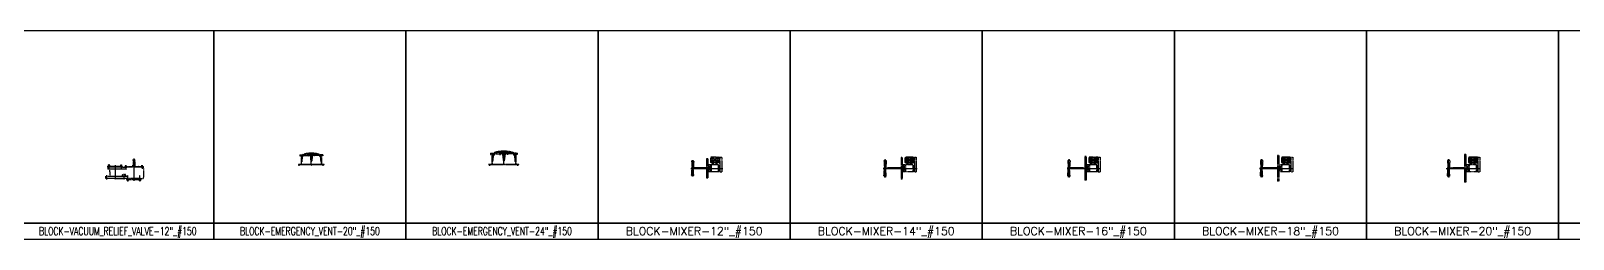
# Model space of a CAD drawing. Header units: millimetres. Extents: x -2091 to 296200, y -2515 to 5200.
# Drawn here: x 219628 to 258162, y 0 to 5200 of the extents above; entities that cross this region are included whole.
import ezdxf
from ezdxf.enums import TextEntityAlignment as Align

# ---------------------------------------------------------------- set-up
doc = ezdxf.new("R2010")
doc.units = ezdxf.units.MM
for name, pattern in [('CENTER2', [1.125, 0.75, -0.125, 0.125, -0.125]), ('CONTINU', [0]), ('PHANTOM2', [1.25, 0.625, -0.125, 0.125, -0.125, 0.125, -0.125])]:
    doc.linetypes.add(name, pattern=pattern)
doc.layers.add('WP', color=6, linetype='Continuous')
doc.styles.add('ROMANS', font='romans.shx')

msp = doc.modelspace()

# ---------------------------------------------------------------- linework, layer by layer
at = {"color": 3, "linetype": 'PHANTOM2'}
for p, q in [((222180.44, 1989.88), (222224.38, 1989.88)), ((222180.44, 1966.15), (222180.44, 1989.88)), ((222180.44, 1966.15), (222180.44, 1850.18)), ((222224.38, 1966.15), (222224.38, 1989.88)), ((222224.38, 1966.15), (222224.38, 1850.18)), ((226348.54, 2104.39), (226409.75, 2104.39)), ((226348.54, 2104.39), (226348.54, 2075.94)), ((226348.54, 2075.94), (226360.59, 2075.94)), ((226360.59, 2092.34), (226360.59, 2075.94)), ((226360.59, 2092.34), (226370.82, 2092.34)), ((226370.82, 2092.34), (226370.82, 2082.51)), ((226370.82, 2092.34), (226384.51, 2092.34)), ((226370.82, 2082.78), (226380.38, 2092.34)), ((226370.82, 2088.46), (226374.7, 2092.34)), ((226386.87, 2074.48), (226370.82, 2090.53)), ((226381.19, 2074.48), (226370.82, 2084.85)), ((226372.01, 2078.29), (226383.43, 2089.71)), ((226381.66, 2085.37), (226374.68, 2092.34)), ((226374.91, 2075.51), (226381.91, 2082.51)), ((226378.8, 2066.44), (226378.8, 1860.61)), ((226378.8, 2066.44), (226384.43, 2066.44)), ((226378.85, 2074.48), (226402.1, 2074.48)), ((226379.56, 2074.48), (226387.6, 2082.51)), ((226379.61, 2074.48), (226379.61, 2066.44)), ((226383.31, 2089.4), (226380.37, 2092.34)), ((226380.49, 2082.51), (226384.51, 2092.34)), ((226380.49, 2082.51), (226410.18, 2082.51)), ((226383.62, 2074.48), (226383.62, 2066.44)), ((226384.43, 2066.44), (226384.43, 1860.61)), ((226392.55, 2074.48), (226384.52, 2082.51)), ((226385.24, 2074.48), (226393.28, 2082.51)), ((226402.19, 2075.31), (226389.08, 1950.05)), ((226398.23, 2074.48), (226390.2, 2082.51)), ((226390.92, 2074.48), (226398.96, 2082.51)), ((226409.95, 2072.32), (226395.29, 1932.18)), ((226402.31, 2076.08), (226395.88, 2082.51)), ((226396.61, 2074.48), (226404.64, 2082.51)), ((226404.21, 2079.86), (226401.56, 2082.51)), ((226407.65, 2082.1), (226407.24, 2082.51)), ((226409.79, 2070.74), (226427.8, 2070.74)), ((226409.8, 2070.74), (226409.8, 2062.75)), ((226409.8, 2062.75), (226426.84, 2062.75)), ((226410.18, 2082.51), (226427.9, 2082.51)), ((226412.35, 2074.48), (226427.8, 2074.48)), ((226413.16, 2070.74), (226413.16, 2062.75)), ((226423.49, 2070.74), (226423.49, 2062.75)), ((226429.95, 2094.16), (226426.49, 2074.48)), ((226426.84, 2070.74), (226426.84, 2062.75)), ((226427.8, 2074.48), (226427.8, 2070.74)), ((226427.9, 2082.51), (226435.08, 2089.8)), ((226435.08, 2089.8), (226566.78, 2089.8)), ((226541.12, 2118.7), (226541.12, 2089.8)), ((226544.47, 2089.8), (226544.47, 2086.65)), ((226544.47, 2086.65), (226563.43, 2086.65)), ((226545.43, 2086.65), (226545.43, 2078.65)), ((226545.43, 2078.65), (226562.47, 2078.65)), ((226548.79, 2086.65), (226548.79, 2078.65)), ((226559.12, 2086.65), (226559.12, 2078.65)), ((226562.47, 2086.65), (226562.47, 2078.65)), ((226563.43, 2089.8), (226563.43, 2086.65)), ((226566.78, 2122.96), (226566.78, 2113.9)), ((226566.78, 2113.9), (226701.03, 2113.9)), ((226566.78, 2113.9), (226566.78, 2089.8)), ((226701.03, 2089.8), (226566.78, 2089.8)), ((226604.86, 2089.8), (226625.61, 1937.83)), ((226610.91, 2089.8), (226610.91, 2086.65)), ((226610.91, 2086.65), (226629.87, 2086.65)), ((226611.87, 2086.65), (226611.87, 2078.65)), ((226611.87, 2078.65), (226628.91, 2078.65)), ((226615.22, 2086.65), (226615.22, 2078.65)), ((226625.55, 2086.65), (226625.55, 2078.65)), ((226625.87, 1960.07), (226625.87, 2058.66)), ((226628.91, 2086.65), (226628.91, 2078.65)), ((226629.87, 2089.8), (226629.87, 2086.65)), ((226637.95, 2089.8), (226637.95, 2086.65)), ((226656.91, 2086.65), (226637.95, 2086.65)), ((226638.91, 2086.65), (226638.91, 2078.65)), ((226655.95, 2078.65), (226638.91, 2078.65)), ((226641.94, 1960.07), (226641.94, 2058.66)), ((226662.96, 2089.8), (226642.21, 1937.83)), ((226642.26, 2086.65), (226642.26, 2078.65)), ((226652.59, 2086.65), (226652.59, 2078.65)), ((226655.95, 2086.65), (226655.95, 2078.65)), ((226656.91, 2089.8), (226656.91, 2086.65)), ((226701.03, 2122.96), (226701.03, 2113.9)), ((226701.03, 2113.9), (226701.03, 2089.8)), ((226832.74, 2089.8), (226701.03, 2089.8)), ((226704.39, 2089.8), (226704.39, 2086.65)), ((226723.34, 2086.65), (226704.39, 2086.65)), ((226705.34, 2086.65), (226705.34, 2078.65)), ((226722.38, 2078.65), (226705.34, 2078.65)), ((226708.7, 2086.65), (226708.7, 2078.65)), ((226719.03, 2086.65), (226719.03, 2078.65)), ((226722.38, 2086.65), (226722.38, 2078.65)), ((226723.34, 2089.8), (226723.34, 2086.65)), ((226726.7, 2118.7), (226726.7, 2089.8)), ((226839.91, 2082.51), (226832.74, 2089.8)), ((226837.87, 2094.16), (226841.32, 2074.48)), ((226857.64, 2082.51), (226839.91, 2082.51)), ((226840.01, 2074.48), (226840.01, 2070.74)), ((226855.47, 2074.48), (226840.01, 2074.48)), ((226858.03, 2070.74), (226840.01, 2070.74)), ((226840.97, 2070.74), (226840.97, 2062.75)), ((226858.01, 2062.75), (226840.97, 2062.75)), ((226844.33, 2070.74), (226844.33, 2062.75)), ((226854.66, 2070.74), (226854.66, 2062.75)), ((226887.33, 2082.51), (226857.64, 2082.51)), ((226857.86, 2072.32), (226872.52, 1932.18)), ((226858.01, 2070.74), (226858.01, 2062.75)), ((226919.28, 2104.39), (226858.07, 2104.39)), ((226860.16, 2082.1), (226860.57, 2082.51)), ((226871.21, 2074.48), (226863.17, 2082.51)), ((226863.6, 2079.86), (226866.25, 2082.51)), ((226865.51, 2076.08), (226871.94, 2082.51)), ((226865.63, 2075.31), (226878.73, 1950.05)), ((226888.96, 2074.48), (226865.72, 2074.48)), ((226876.89, 2074.48), (226868.86, 2082.51)), ((226869.58, 2074.48), (226877.62, 2082.51)), ((226882.57, 2074.48), (226874.54, 2082.51)), ((226875.26, 2074.48), (226883.3, 2082.51)), ((226888.25, 2074.48), (226880.22, 2082.51)), ((226880.95, 2074.48), (226897, 2090.53)), ((226897, 2092.34), (226883.31, 2092.34)), ((226887.33, 2082.51), (226883.31, 2092.34)), ((226883.39, 2066.44), (226883.39, 1860.61)), ((226889.01, 2066.44), (226883.39, 2066.44)), ((226884.19, 2074.48), (226884.19, 2066.44)), ((226895.8, 2078.29), (226884.38, 2089.71)), ((226884.51, 2089.4), (226887.45, 2092.34)), ((226892.9, 2075.51), (226885.9, 2082.51)), ((226886.16, 2085.37), (226893.13, 2092.34)), ((226886.63, 2074.48), (226897, 2084.85)), ((226897, 2082.78), (226887.43, 2092.34)), ((226888.21, 2074.48), (226888.21, 2066.44)), ((226889.01, 2066.44), (226889.01, 1860.61)), ((226897, 2088.46), (226893.11, 2092.34)), ((226897, 2092.34), (226897, 2082.51)), ((226907.23, 2092.34), (226897, 2092.34)), ((226907.23, 2092.34), (226907.23, 2075.94)), ((226919.28, 2075.94), (226907.23, 2075.94)), ((226919.28, 2104.39), (226919.28, 2075.94)), ((231110.22, 2147.33), (231181.89, 2147.33)), ((231110.22, 2147.33), (231110.22, 2114.02)), ((231110.22, 2114.02), (231124.33, 2114.02)), ((231124.33, 2133.22), (231124.33, 2114.02)), ((231124.33, 2133.22), (231136.31, 2133.22)), ((231136.31, 2133.22), (231136.31, 2121.71)), ((231136.31, 2133.22), (231152.34, 2133.22)), ((231136.31, 2122.02), (231147.51, 2133.22)), ((231136.31, 2128.67), (231140.86, 2133.22)), ((231155.1, 2112.3), (231136.31, 2131.09)), ((231148.45, 2112.3), (231136.31, 2124.44)), ((231137.71, 2116.76), (231151.07, 2130.13)), ((231149, 2125.05), (231140.83, 2133.22)), ((231141.1, 2113.51), (231149.3, 2121.71)), ((231145.66, 2102.89), (231145.66, 1861.89)), ((231145.66, 2102.89), (231152.24, 2102.89)), ((231145.71, 2112.3), (231172.93, 2112.3)), ((231146.54, 2112.3), (231155.95, 2121.71)), ((231146.6, 2112.3), (231146.6, 2102.89)), ((231150.93, 2129.78), (231147.49, 2133.22)), ((231147.63, 2121.71), (231152.34, 2133.22)), ((231147.63, 2121.71), (231182.39, 2121.71)), ((231151.3, 2112.3), (231151.3, 2102.89)), ((231152.24, 2102.89), (231152.24, 1861.89)), ((231161.75, 2112.3), (231152.35, 2121.71)), ((231153.2, 2112.3), (231162.6, 2121.71)), ((231173.04, 2113.28), (231157.69, 1966.61)), ((231168.41, 2112.3), (231159, 2121.71)), ((231159.85, 2112.3), (231169.26, 2121.71)), ((231182.13, 2109.77), (231164.97, 1945.69)), ((231173.18, 2114.18), (231165.65, 2121.71)), ((231166.5, 2112.3), (231175.91, 2121.71)), ((231175.41, 2118.6), (231172.3, 2121.71)), ((231179.43, 2121.23), (231178.95, 2121.71)), ((231181.94, 2107.93), (231203.03, 2107.93)), ((231181.96, 2107.93), (231181.96, 2098.56)), ((231181.96, 2098.56), (231201.91, 2098.56)), ((231182.39, 2121.71), (231203.15, 2121.71)), ((231184.93, 2112.3), (231203.03, 2112.3)), ((231185.88, 2107.93), (231185.88, 2098.56)), ((231197.98, 2107.93), (231197.98, 2098.56)), ((231205.54, 2135.34), (231201.49, 2112.3)), ((231201.91, 2107.93), (231201.91, 2098.56)), ((231203.03, 2112.3), (231203.03, 2107.93)), ((231203.15, 2121.71), (231211.54, 2130.24)), ((231211.54, 2130.24), (231365.75, 2130.24)), ((231335.7, 2164.08), (231335.7, 2130.24)), ((231339.63, 2130.24), (231339.63, 2126.55)), ((231339.63, 2126.55), (231361.83, 2126.55)), ((231340.75, 2126.55), (231340.75, 2117.19)), ((231340.75, 2117.19), (231360.7, 2117.19)), ((231344.68, 2126.55), (231344.68, 2117.19)), ((231356.78, 2126.55), (231356.78, 2117.19)), ((231360.7, 2126.55), (231360.7, 2117.19)), ((231361.83, 2130.24), (231361.83, 2126.55)), ((231365.75, 2169.07), (231365.75, 2158.46)), ((231365.75, 2158.46), (231522.94, 2158.46)), ((231365.75, 2158.46), (231365.75, 2130.24)), ((231522.94, 2130.24), (231365.75, 2130.24)), ((231410.33, 2130.24), (231434.63, 1952.3)), ((231417.42, 2130.24), (231417.42, 2126.55)), ((231417.42, 2126.55), (231439.61, 2126.55)), ((231418.54, 2126.55), (231418.54, 2117.19)), ((231418.54, 2117.19), (231438.49, 2117.19)), ((231422.47, 2126.55), (231422.47, 2117.19)), ((231434.56, 2126.55), (231434.56, 2117.19)), ((231434.94, 1978.35), (231434.94, 2093.78)), ((231438.49, 2126.55), (231438.49, 2117.19)), ((231439.61, 2130.24), (231439.61, 2126.55)), ((231449.08, 2130.24), (231449.08, 2126.55)), ((231471.27, 2126.55), (231449.08, 2126.55)), ((231450.2, 2126.55), (231450.2, 2117.19)), ((231470.15, 2117.19), (231450.2, 2117.19)), ((231453.75, 1978.35), (231453.75, 2093.78)), ((231478.36, 2130.24), (231454.06, 1952.3)), ((231454.13, 2126.55), (231454.13, 2117.19)), ((231466.22, 2126.55), (231466.22, 2117.19)), ((231470.15, 2126.55), (231470.15, 2117.19)), ((231471.27, 2130.24), (231471.27, 2126.55)), ((231522.94, 2169.07), (231522.94, 2158.46)), ((231522.94, 2158.46), (231522.94, 2130.24)), ((231677.15, 2130.24), (231522.94, 2130.24)), ((231526.87, 2130.24), (231526.87, 2126.55)), ((231549.06, 2126.55), (231526.87, 2126.55)), ((231527.99, 2126.55), (231527.99, 2117.19)), ((231547.94, 2117.19), (231527.99, 2117.19)), ((231531.92, 2126.55), (231531.92, 2117.19)), ((231544.01, 2126.55), (231544.01, 2117.19)), ((231547.94, 2126.55), (231547.94, 2117.19)), ((231549.06, 2130.24), (231549.06, 2126.55)), ((231552.99, 2164.08), (231552.99, 2130.24)), ((231685.55, 2121.71), (231677.15, 2130.24)), ((231683.16, 2135.34), (231687.2, 2112.3)), ((231706.3, 2121.71), (231685.55, 2121.71)), ((231685.67, 2112.3), (231685.67, 2107.93)), ((231703.76, 2112.3), (231685.67, 2112.3)), ((231706.76, 2107.93), (231685.67, 2107.93)), ((231686.79, 2107.93), (231686.79, 2098.56)), ((231706.74, 2098.56), (231686.79, 2098.56)), ((231690.72, 2107.93), (231690.72, 2098.56)), ((231702.81, 2107.93), (231702.81, 2098.56)), ((231741.06, 2121.71), (231706.3, 2121.71)), ((231706.57, 2109.77), (231723.73, 1945.69)), ((231706.74, 2107.93), (231706.74, 2098.56)), ((231778.47, 2147.33), (231706.81, 2147.33)), ((231709.26, 2121.23), (231709.74, 2121.71)), ((231722.19, 2112.3), (231712.79, 2121.71)), ((231713.29, 2118.6), (231716.39, 2121.71)), ((231715.52, 2114.18), (231723.04, 2121.71)), ((231715.66, 2113.28), (231731, 1966.61)), ((231742.98, 2112.3), (231715.76, 2112.3)), ((231728.84, 2112.3), (231719.44, 2121.71)), ((231720.29, 2112.3), (231729.7, 2121.71)), ((231735.5, 2112.3), (231726.09, 2121.71)), ((231726.94, 2112.3), (231736.35, 2121.71)), ((231742.15, 2112.3), (231732.74, 2121.71)), ((231733.59, 2112.3), (231752.39, 2131.09)), ((231752.39, 2133.22), (231736.36, 2133.22)), ((231741.06, 2121.71), (231736.36, 2133.22)), ((231736.45, 2102.89), (231736.45, 1861.89)), ((231743.04, 2102.89), (231736.45, 2102.89)), ((231737.39, 2112.3), (231737.39, 2102.89)), ((231750.99, 2116.76), (231737.62, 2130.13)), ((231737.77, 2129.78), (231741.21, 2133.22)), ((231747.59, 2113.51), (231739.39, 2121.71)), ((231739.69, 2125.05), (231747.86, 2133.22)), ((231740.24, 2112.3), (231752.39, 2124.44)), ((231752.39, 2122.02), (231741.19, 2133.22)), ((231742.1, 2112.3), (231742.1, 2102.89)), ((231743.04, 2102.89), (231743.04, 1861.89)), ((231752.39, 2128.67), (231747.84, 2133.22)), ((231752.39, 2133.22), (231752.39, 2121.71)), ((231764.36, 2133.22), (231752.39, 2133.22)), ((231764.36, 2133.22), (231764.36, 2114.02)), ((231778.47, 2114.02), (231764.36, 2114.02)), ((231778.47, 2147.33), (231778.47, 2114.02)), ((236137.58, 1940.85), (236148.53, 1789.27)), ((236189.92, 1940.85), (236178.97, 1789.27)), ((236540.29, 2008.82), (236511.45, 2008.82)), ((236511.45, 2008.82), (236511.45, 1526.22)), ((236513.75, 2008.82), (236513.75, 1526.22)), ((236540.29, 2008.82), (236540.29, 1526.22)), ((236614.5, 1914.81), (236614.5, 2033.84)), ((236823.35, 2047.37), (236628.02, 2047.37)), ((236632.53, 1901.29), (236632.53, 2047.37)), ((236650.56, 1901.29), (236650.56, 2047.37)), ((236668.6, 1901.29), (236668.6, 2047.37)), ((236686.63, 1901.29), (236686.63, 2047.37)), ((236704.66, 2007.11), (236704.66, 2047.37)), ((236704.66, 1901.29), (236704.66, 1947.61)), ((236722.69, 2007.11), (236722.69, 2047.37)), ((236722.69, 1901.29), (236722.69, 1947.61)), ((236741.01, 2007.11), (236741.01, 2047.37)), ((236741.01, 1901.29), (236741.01, 1947.61)), ((236759.04, 1901.29), (236759.04, 2047.37)), ((236777.08, 1901.29), (236777.08, 2047.37)), ((236795.11, 1901.29), (236795.11, 2047.37)), ((236818.84, 1901.29), (236818.84, 2047.37)), ((236836.87, 1914.81), (236836.87, 2033.84)), ((236836.87, 1992.36), (236845.89, 1992.36)), ((236836.87, 1974.33), (236845.89, 1974.33)), ((236836.87, 1956.29), (236845.89, 1956.29)), ((236845.89, 2047.37), (236845.89, 1677.61)), ((236845.89, 2047.37), (236892.2, 2047.37)), ((236892.2, 2047.37), (236892.2, 1677.61)), ((240942.32, 1958.69), (240954.39, 1791.51)), ((241000.05, 1958.69), (240987.97, 1791.51)), ((241400.46, 2034.22), (241368.65, 2034.22)), ((241368.65, 2034.22), (241368.65, 1500.82)), ((241371.18, 2034.22), (241371.18, 1500.82)), ((241400.46, 2034.22), (241400.46, 1500.82)), ((241474.12, 1913.73), (241474.12, 2031.89)), ((241681.44, 2045.31), (241487.55, 2045.31)), ((241492.02, 1900.3), (241492.02, 2045.31)), ((241509.92, 1900.3), (241509.92, 2045.31)), ((241527.82, 1900.3), (241527.82, 2045.31)), ((241545.72, 1900.3), (241545.72, 2045.31)), ((241563.62, 2005.35), (241563.62, 2045.31)), ((241563.62, 1900.3), (241563.62, 1946.29)), ((241581.52, 2005.35), (241581.52, 2045.31)), ((241581.52, 1900.3), (241581.52, 1946.29)), ((241599.7, 2005.35), (241599.7, 2045.31)), ((241599.7, 1900.3), (241599.7, 1946.29)), ((241617.6, 1900.3), (241617.6, 2045.31)), ((241635.5, 1900.3), (241635.5, 2045.31)), ((241653.4, 1900.3), (241653.4, 2045.31)), ((241676.96, 1900.3), (241676.96, 2045.31)), ((241694.86, 1913.73), (241694.86, 2031.89)), ((241694.86, 1990.71), (241703.81, 1990.71)), ((241694.86, 1972.81), (241703.81, 1972.81)), ((241694.86, 1954.91), (241703.81, 1954.91)), ((241703.81, 2045.31), (241703.81, 1678.27)), ((241703.81, 2045.31), (241749.78, 2045.31)), ((241749.78, 2045.31), (241749.78, 1678.27)), ((245535.12, 1958.69), (245547.2, 1791.51)), ((245592.86, 1958.69), (245580.78, 1791.51)), ((245993.26, 2065.97), (245961.46, 2065.97)), ((245961.46, 2065.97), (245961.46, 1469.07)), ((245963.99, 2065.97), (245963.99, 1469.07)), ((245993.26, 2065.97), (245993.26, 1469.07)), ((246066.93, 1913.73), (246066.93, 2031.89)), ((246274.24, 2045.31), (246080.35, 2045.31)), ((246084.83, 1900.3), (246084.83, 2045.31)), ((246102.73, 1900.3), (246102.73, 2045.31)), ((246120.63, 1900.3), (246120.63, 2045.31)), ((246138.53, 1900.3), (246138.53, 2045.31)), ((246156.43, 2005.35), (246156.43, 2045.31)), ((246156.43, 1900.3), (246156.43, 1946.29)), ((246174.33, 2005.35), (246174.33, 2045.31)), ((246174.33, 1900.3), (246174.33, 1946.29)), ((246192.51, 2005.35), (246192.51, 2045.31)), ((246192.51, 1900.3), (246192.51, 1946.29)), ((246210.41, 1900.3), (246210.41, 2045.31)), ((246228.31, 1900.3), (246228.31, 2045.31)), ((246246.21, 1900.3), (246246.21, 2045.31)), ((246269.77, 1900.3), (246269.77, 2045.31)), ((246287.67, 1913.73), (246287.67, 2031.89)), ((246287.67, 1990.71), (246296.62, 1990.71)), ((246287.67, 1972.81), (246296.62, 1972.81)), ((246287.67, 1954.91), (246296.62, 1954.91)), ((246296.62, 2045.31), (246296.62, 1678.27)), ((246296.62, 2045.31), (246342.59, 2045.31)), ((246342.59, 2045.31), (246342.59, 1678.27)), ((250347.87, 1958.69), (250359.95, 1791.51)), ((250405.61, 1958.69), (250393.53, 1791.51)), ((250806.01, 2085.02), (250774.21, 2085.02)), ((250774.21, 2085.02), (250774.21, 1450.02)), ((250776.74, 2085.02), (250776.74, 1450.02)), ((250806.01, 2085.02), (250806.01, 1450.02)), ((250879.68, 1913.73), (250879.68, 2031.89)), ((251086.99, 2045.31), (250893.1, 2045.31)), ((250897.58, 1900.3), (250897.58, 2045.31)), ((250915.48, 1900.3), (250915.48, 2045.31)), ((250933.38, 1900.3), (250933.38, 2045.31)), ((250951.28, 1900.3), (250951.28, 2045.31)), ((250969.18, 2005.35), (250969.18, 2045.31)), ((250969.18, 1900.3), (250969.18, 1946.29)), ((250987.08, 2005.35), (250987.08, 2045.31)), ((250987.08, 1900.3), (250987.08, 1946.29)), ((251005.26, 2005.35), (251005.26, 2045.31)), ((251005.26, 1900.3), (251005.26, 1946.29)), ((251023.16, 1900.3), (251023.16, 2045.31)), ((251041.06, 1900.3), (251041.06, 2045.31)), ((251058.96, 1900.3), (251058.96, 2045.31)), ((251082.52, 1900.3), (251082.52, 2045.31)), ((251100.42, 1913.73), (251100.42, 2031.89)), ((251100.42, 1990.71), (251109.37, 1990.71)), ((251100.42, 1972.81), (251109.37, 1972.81)), ((251100.42, 1954.91), (251109.37, 1954.91)), ((251109.37, 2045.31), (251109.37, 1678.27)), ((251109.37, 2045.31), (251155.34, 2045.31)), ((251155.34, 2045.31), (251155.34, 1678.27)), ((255022.43, 1958.69), (255034.51, 1791.51)), ((255080.17, 1958.69), (255068.09, 1791.51)), ((255480.57, 2116.77), (255448.77, 2116.77)), ((255448.77, 2116.77), (255448.77, 1418.27)), ((255451.3, 2116.77), (255451.3, 1418.27)), ((255480.57, 2116.77), (255480.57, 1418.27)), ((255554.24, 1913.73), (255554.24, 2031.89)), ((255761.55, 2045.31), (255567.66, 2045.31)), ((255572.14, 1900.3), (255572.14, 2045.31)), ((255590.04, 1900.3), (255590.04, 2045.31)), ((255607.94, 1900.3), (255607.94, 2045.31)), ((255625.84, 1900.3), (255625.84, 2045.31)), ((255643.74, 2005.35), (255643.74, 2045.31)), ((255643.74, 1900.3), (255643.74, 1946.29)), ((255661.64, 2005.35), (255661.64, 2045.31)), ((255661.64, 1900.3), (255661.64, 1946.29)), ((255679.82, 2005.35), (255679.82, 2045.31)), ((255679.82, 1900.3), (255679.82, 1946.29)), ((255697.72, 1900.3), (255697.72, 2045.31)), ((255715.62, 1900.3), (255715.62, 2045.31)), ((255733.52, 1900.3), (255733.52, 2045.31)), ((255757.08, 1900.3), (255757.08, 2045.31)), ((255774.98, 1913.73), (255774.98, 2031.89)), ((255774.98, 1990.71), (255783.93, 1990.71)), ((255774.98, 1972.81), (255783.93, 1972.81)), ((255774.98, 1954.91), (255783.93, 1954.91)), ((255783.93, 2045.31), (255783.93, 1678.27)), ((255783.93, 2045.31), (255829.9, 2045.31)), ((255829.9, 2045.31), (255829.9, 1678.27)), ((221491.21, 1570.53), (221491.21, 1514.9)), ((221491.21, 1570.53), (222029, 1570.53)), ((221554.71, 1819.26), (221910.31, 1819.26)), ((221554.71, 1796.84), (221554.71, 1819.26)), ((221554.71, 1817.16), (221554.71, 1796.84)), ((221554.71, 1796.84), (221554.71, 1746.04)), ((221910.31, 1796.84), (221554.71, 1796.84)), ((222029, 1746.04), (221554.71, 1746.04)), ((221561.05, 1825.61), (221561.05, 1840.28)), ((221561.05, 1825.61), (221599.18, 1825.61)), ((221561.32, 1825.61), (221561.32, 1819.26)), ((221561.32, 1819.26), (221573.76, 1819.26)), ((221598.91, 1819.26), (221561.32, 1819.26)), ((221565.81, 1842.12), (221594.41, 1842.12)), ((221569.7, 1849.75), (221572.09, 1852.28)), ((221569.7, 1849.75), (221590.53, 1849.75)), ((221569.7, 1849.75), (221569.7, 1842.12)), ((221570.58, 1840.28), (221570.58, 1825.61)), ((221572.09, 1852.28), (221572.09, 1842.12)), ((221588.13, 1852.28), (221572.09, 1852.28)), ((221588.13, 1852.28), (221572.09, 1852.28)), ((221573.76, 1819.26), (221580.11, 1825.61)), ((221580.11, 1819.26), (221586.46, 1825.61)), ((221598.91, 1819.26), (221580.11, 1819.26)), ((221588.13, 1852.28), (221588.13, 1842.12)), ((221590.53, 1849.75), (221588.13, 1852.28)), ((221589.64, 1840.28), (221589.64, 1825.61)), ((221590.53, 1849.75), (221590.53, 1842.12)), ((221598.91, 1825.61), (221598.91, 1819.26)), ((221599.18, 1840.28), (221599.18, 1825.61)), ((221609.25, 1597.05), (221603.74, 1721.77)), ((221910.31, 1819.26), (221855.7, 1819.26)), ((221865.85, 1840.28), (221865.85, 1825.61)), ((221903.98, 1825.61), (221865.85, 1825.61)), ((221866.12, 1825.61), (221866.12, 1819.26)), ((221866.12, 1819.26), (221903.71, 1819.26)), ((221866.12, 1819.26), (221884.91, 1819.26)), ((221899.21, 1842.12), (221870.61, 1842.12)), ((221874.5, 1849.75), (221876.89, 1852.28)), ((221895.33, 1849.75), (221874.5, 1849.75)), ((221874.5, 1849.75), (221874.5, 1842.12)), ((221875.38, 1840.28), (221875.38, 1825.61)), ((221876.89, 1852.28), (221876.89, 1842.12)), ((221876.89, 1852.28), (221892.93, 1852.28)), ((221876.89, 1852.28), (221892.93, 1852.28)), ((221884.91, 1819.26), (221878.56, 1825.61)), ((221891.26, 1819.26), (221884.91, 1825.61)), ((221903.71, 1819.26), (221891.26, 1819.26)), ((221895.33, 1849.75), (221892.93, 1852.28)), ((221892.93, 1852.28), (221892.93, 1842.12)), ((221894.44, 1840.28), (221894.44, 1825.61)), ((221895.33, 1849.75), (221895.33, 1842.12)), ((221903.71, 1825.61), (221903.71, 1819.26)), ((221903.98, 1825.61), (221903.98, 1840.28)), ((221906.61, 1598.72), (221906.61, 1583.23)), ((221910.31, 1796.84), (221910.31, 1819.26)), ((221910.31, 1796.84), (221910.31, 1819.26)), ((221910.31, 1817.16), (221910.31, 1796.84)), ((221910.31, 1796.84), (221989.05, 1796.84)), ((221919.31, 1611.42), (221982.81, 1611.42)), ((221973.81, 1812.08), (222431.01, 1812.08)), ((221973.81, 1812.08), (221973.81, 1796.84)), ((221986.51, 1812.08), (221973.81, 1812.08)), ((221973.81, 1812.08), (221973.81, 1796.84)), ((221973.81, 1796.84), (221986.51, 1796.84)), ((222431.01, 1796.84), (221973.81, 1796.84)), ((221980.67, 1817.16), (221999.21, 1817.16)), ((221980.67, 1812.08), (221980.67, 1817.16)), ((221994.13, 1812.08), (221980.67, 1812.08)), ((221981.61, 1829.41), (221981.61, 1817.16)), ((222016.81, 1817.16), (221981.61, 1817.16)), ((222012.41, 1831.13), (221986.01, 1831.13)), ((221986.51, 1796.84), (221986.51, 1812.08)), ((221986.51, 1796.84), (221986.51, 1812.08)), ((221990.41, 1829.41), (221990.41, 1817.16)), ((221999.21, 1817.16), (221994.13, 1812.08)), ((221994.13, 1812.08), (221999.21, 1812.08)), ((221995.51, 1598.72), (221995.51, 1583.23)), ((222004.29, 1817.16), (221999.21, 1812.08)), ((221999.21, 1812.08), (222017.75, 1812.08)), ((222017.75, 1817.16), (222004.29, 1817.16)), ((222008.01, 1829.41), (222008.01, 1817.16)), ((222027.15, 1796.84), (222009.37, 1796.84)), ((222011.91, 1812.08), (222011.91, 1796.84)), ((222011.91, 1812.08), (222011.91, 1796.84)), ((222011.91, 1796.84), (222011.91, 1812.08)), ((222011.91, 1796.84), (222027.15, 1796.84)), ((222011.91, 1796.84), (222027.15, 1796.84)), ((222016.81, 1829.41), (222016.81, 1817.16)), ((222017.75, 1812.08), (222017.75, 1817.16)), ((222327.05, 1812.08), (222313.59, 1812.08)), ((222322.3, 1812.08), (222341.96, 1812.08)), ((222327.05, 1812.08), (222332.13, 1812.08)), ((222332.13, 1812.08), (222350.67, 1812.08)), ((222387.07, 1817.16), (222405.61, 1817.16)), ((222387.07, 1812.08), (222387.07, 1817.16)), ((222400.53, 1812.08), (222387.07, 1812.08)), ((222388.01, 1829.41), (222388.01, 1817.16)), ((222423.21, 1817.16), (222388.01, 1817.16)), ((222418.81, 1831.13), (222392.41, 1831.13)), ((222396.81, 1829.41), (222396.81, 1817.16)), ((222405.61, 1817.16), (222400.53, 1812.08)), ((222400.53, 1812.08), (222405.61, 1812.08)), ((222410.69, 1817.16), (222405.61, 1812.08)), ((222405.61, 1812.08), (222424.15, 1812.08)), ((222424.15, 1817.16), (222410.69, 1817.16)), ((222414.41, 1829.41), (222414.41, 1817.16)), ((222415.77, 1796.84), (222418.31, 1796.84)), ((222431.01, 1812.08), (222418.31, 1812.08)), ((222418.31, 1796.84), (222431.01, 1796.84)), ((222423.21, 1829.41), (222423.21, 1817.16)), ((222424.15, 1812.08), (222424.15, 1817.16)), ((222431.01, 1796.84), (222431.01, 1812.08)), ((222431.01, 1812.08), (222431.01, 1796.84)), ((222443.71, 1771.44), (222443.71, 1540.3)), ((226963.91, 1860.61), (226303.91, 1860.61)), ((226303.91, 1853.1), (226303.91, 1860.61)), ((226963.91, 1853.1), (226303.91, 1853.1)), ((226963.91, 1853.1), (226963.91, 1860.61)), ((231825.35, 1861.89), (231063.35, 1861.89)), ((231063.35, 1853.1), (231063.35, 1861.89)), ((231825.35, 1853.1), (231063.35, 1853.1)), ((231825.35, 1853.1), (231825.35, 1861.89)), ((236137.58, 1594.2), (236148.53, 1745.77)), ((236185.5, 1789.27), (236142, 1789.27)), ((236142, 1745.77), (236142, 1789.27)), ((236185.5, 1745.77), (236142, 1745.77)), ((236189.92, 1594.2), (236178.97, 1745.77)), ((236185.5, 1745.77), (236185.5, 1789.27)), ((236513.75, 1782.07), (236185.5, 1782.07)), ((236513.75, 1752.97), (236185.5, 1752.97)), ((236812.7, 1857.43), (236540.29, 1857.43)), ((236579.45, 1821.89), (236540.29, 1821.89)), ((236579.45, 1713.15), (236540.29, 1713.15)), ((236812.7, 1677.61), (236540.29, 1677.61)), ((236568.82, 1821.89), (236568.82, 1713.15)), ((236579.45, 1821.89), (236579.45, 1713.15)), ((236606.41, 1812.91), (236579.45, 1812.91)), ((236606.41, 1722.13), (236579.45, 1722.13)), ((236606.41, 1857.43), (236606.41, 1677.61)), ((236622.49, 1857.43), (236622.49, 1677.61)), ((236823.35, 1901.29), (236628.02, 1901.29)), ((236660.66, 1857.43), (236660.66, 1901.29)), ((236666.97, 1857.43), (236666.97, 1901.29)), ((236687.71, 1857.43), (236687.71, 1901.29)), ((236750.45, 1857.43), (236750.45, 1901.29)), ((236771.19, 1857.43), (236771.19, 1901.29)), ((236777.5, 1857.43), (236777.5, 1901.29)), ((236812.7, 1677.61), (236812.7, 1857.43)), ((236812.7, 1849.6), (236824.67, 1849.6)), ((236812.7, 1685.45), (236824.67, 1685.45)), ((236824.67, 1849.6), (236824.67, 1685.45)), ((236824.67, 1839.53), (236836.87, 1839.53)), ((236824.67, 1695.51), (236836.87, 1695.51)), ((236836.87, 1839.53), (236836.87, 1695.51)), ((236845.89, 1785.55), (236836.87, 1785.55)), ((236845.89, 1749.49), (236836.87, 1749.49)), ((236845.89, 1677.61), (236892.2, 1677.61)), ((240942.32, 1576.35), (240954.39, 1743.54)), ((240995.17, 1791.51), (240947.2, 1791.51)), ((240947.2, 1743.54), (240947.2, 1791.51)), ((240995.17, 1743.54), (240947.2, 1743.54)), ((241000.05, 1576.35), (240987.97, 1743.54)), ((240995.17, 1743.54), (240995.17, 1791.51)), ((241371.18, 1783.57), (240995.17, 1783.57)), ((241371.18, 1751.48), (240995.17, 1751.48)), ((241670.86, 1856.77), (241400.46, 1856.77)), ((241439.33, 1821.49), (241400.46, 1821.49)), ((241439.33, 1713.55), (241400.46, 1713.55)), ((241670.86, 1678.27), (241400.46, 1678.27)), ((241428.77, 1821.49), (241428.77, 1713.55)), ((241439.33, 1821.49), (241439.33, 1713.55)), ((241466.09, 1812.58), (241439.33, 1812.58)), ((241466.09, 1722.46), (241439.33, 1722.46)), ((241466.09, 1856.77), (241466.09, 1678.27)), ((241482.05, 1856.77), (241482.05, 1678.27)), ((241681.44, 1900.3), (241487.55, 1900.3)), ((241519.94, 1856.77), (241519.94, 1900.3)), ((241526.21, 1856.77), (241526.21, 1900.3)), ((241546.79, 1856.77), (241546.79, 1900.3)), ((241609.07, 1856.77), (241609.07, 1900.3)), ((241629.66, 1856.77), (241629.66, 1900.3)), ((241635.92, 1856.77), (241635.92, 1900.3)), ((241670.86, 1678.27), (241670.86, 1856.77)), ((241670.86, 1848.99), (241682.74, 1848.99)), ((241670.86, 1686.05), (241682.74, 1686.05)), ((241682.74, 1848.99), (241682.74, 1686.05)), ((241682.74, 1839), (241694.86, 1839)), ((241682.74, 1696.04), (241694.86, 1696.04)), ((241694.86, 1839), (241694.86, 1696.04)), ((241703.81, 1785.42), (241694.86, 1785.42)), ((241703.81, 1749.62), (241694.86, 1749.62)), ((241703.81, 1678.27), (241749.78, 1678.27)), ((245535.12, 1576.35), (245547.2, 1743.54)), ((245587.98, 1791.51), (245540.01, 1791.51)), ((245540.01, 1743.54), (245540.01, 1791.51)), ((245587.98, 1743.54), (245540.01, 1743.54)), ((245592.86, 1576.35), (245580.78, 1743.54)), ((245587.98, 1743.54), (245587.98, 1791.51)), ((245963.99, 1783.57), (245587.98, 1783.57)), ((245963.99, 1751.48), (245587.98, 1751.48)), ((246263.67, 1856.77), (245993.26, 1856.77)), ((246032.14, 1821.49), (245993.26, 1821.49)), ((246032.14, 1713.55), (245993.26, 1713.55)), ((246263.67, 1678.27), (245993.26, 1678.27)), ((246021.58, 1821.49), (246021.58, 1713.55)), ((246032.14, 1821.49), (246032.14, 1713.55)), ((246058.9, 1812.58), (246032.14, 1812.58)), ((246058.9, 1722.46), (246032.14, 1722.46)), ((246058.9, 1856.77), (246058.9, 1678.27)), ((246074.86, 1856.77), (246074.86, 1678.27)), ((246274.24, 1900.3), (246080.35, 1900.3)), ((246112.75, 1856.77), (246112.75, 1900.3)), ((246119.01, 1856.77), (246119.01, 1900.3)), ((246139.6, 1856.77), (246139.6, 1900.3)), ((246201.88, 1856.77), (246201.88, 1900.3)), ((246222.46, 1856.77), (246222.46, 1900.3)), ((246228.73, 1856.77), (246228.73, 1900.3)), ((246263.67, 1678.27), (246263.67, 1856.77)), ((246263.67, 1848.99), (246275.55, 1848.99)), ((246263.67, 1686.05), (246275.55, 1686.05)), ((246275.55, 1848.99), (246275.55, 1686.05)), ((246275.55, 1839), (246287.67, 1839)), ((246275.55, 1696.04), (246287.67, 1696.04)), ((246287.67, 1839), (246287.67, 1696.04)), ((246296.62, 1785.42), (246287.67, 1785.42)), ((246296.62, 1749.62), (246287.67, 1749.62)), ((246296.62, 1678.27), (246342.59, 1678.27)), ((250347.87, 1576.35), (250359.95, 1743.54)), ((250400.73, 1791.51), (250352.76, 1791.51)), ((250352.76, 1743.54), (250352.76, 1791.51)), ((250400.73, 1743.54), (250352.76, 1743.54)), ((250405.61, 1576.35), (250393.53, 1743.54)), ((250400.73, 1743.54), (250400.73, 1791.51)), ((250776.74, 1783.57), (250400.73, 1783.57)), ((250776.74, 1751.48), (250400.73, 1751.48)), ((251076.42, 1856.77), (250806.01, 1856.77)), ((250844.89, 1821.49), (250806.01, 1821.49)), ((250844.89, 1713.55), (250806.01, 1713.55)), ((251076.42, 1678.27), (250806.01, 1678.27)), ((250834.33, 1821.49), (250834.33, 1713.55)), ((250844.89, 1821.49), (250844.89, 1713.55)), ((250871.65, 1812.58), (250844.89, 1812.58)), ((250871.65, 1722.46), (250844.89, 1722.46)), ((250871.65, 1856.77), (250871.65, 1678.27)), ((250887.61, 1856.77), (250887.61, 1678.27)), ((251086.99, 1900.3), (250893.1, 1900.3)), ((250925.5, 1856.77), (250925.5, 1900.3)), ((250931.76, 1856.77), (250931.76, 1900.3)), ((250952.35, 1856.77), (250952.35, 1900.3)), ((251014.63, 1856.77), (251014.63, 1900.3)), ((251035.21, 1856.77), (251035.21, 1900.3)), ((251041.48, 1856.77), (251041.48, 1900.3)), ((251076.42, 1678.27), (251076.42, 1856.77)), ((251076.42, 1848.99), (251088.3, 1848.99)), ((251076.42, 1686.05), (251088.3, 1686.05)), ((251088.3, 1848.99), (251088.3, 1686.05)), ((251088.3, 1839), (251100.42, 1839)), ((251088.3, 1696.04), (251100.42, 1696.04)), ((251100.42, 1839), (251100.42, 1696.04)), ((251109.37, 1785.42), (251100.42, 1785.42)), ((251109.37, 1749.62), (251100.42, 1749.62)), ((251109.37, 1678.27), (251155.34, 1678.27)), ((255022.43, 1576.35), (255034.51, 1743.54)), ((255075.29, 1791.51), (255027.32, 1791.51)), ((255027.32, 1743.54), (255027.32, 1791.51)), ((255075.29, 1743.54), (255027.32, 1743.54)), ((255080.17, 1576.35), (255068.09, 1743.54)), ((255075.29, 1743.54), (255075.29, 1791.51)), ((255451.3, 1783.57), (255075.29, 1783.57)), ((255451.3, 1751.48), (255075.29, 1751.48)), ((255750.98, 1856.77), (255480.57, 1856.77)), ((255519.45, 1821.49), (255480.57, 1821.49)), ((255519.45, 1713.55), (255480.57, 1713.55)), ((255750.98, 1678.27), (255480.57, 1678.27)), ((255508.89, 1821.49), (255508.89, 1713.55)), ((255519.45, 1821.49), (255519.45, 1713.55)), ((255546.21, 1812.58), (255519.45, 1812.58)), ((255546.21, 1722.46), (255519.45, 1722.46)), ((255546.21, 1856.77), (255546.21, 1678.27)), ((255562.17, 1856.77), (255562.17, 1678.27)), ((255761.55, 1900.3), (255567.66, 1900.3)), ((255600.06, 1856.77), (255600.06, 1900.3)), ((255606.32, 1856.77), (255606.32, 1900.3)), ((255626.91, 1856.77), (255626.91, 1900.3)), ((255689.19, 1856.77), (255689.19, 1900.3)), ((255709.77, 1856.77), (255709.77, 1900.3)), ((255716.04, 1856.77), (255716.04, 1900.3)), ((255750.98, 1678.27), (255750.98, 1856.77)), ((255750.98, 1848.99), (255762.86, 1848.99)), ((255750.98, 1686.05), (255762.86, 1686.05)), ((255762.86, 1848.99), (255762.86, 1686.05)), ((255762.86, 1839), (255774.98, 1839)), ((255762.86, 1696.04), (255774.98, 1696.04)), ((255774.98, 1839), (255774.98, 1696.04)), ((255783.93, 1785.42), (255774.98, 1785.42)), ((255783.93, 1749.62), (255774.98, 1749.62)), ((255783.93, 1678.27), (255829.9, 1678.27)), ((222344.4, 1514.9), (221491.21, 1514.9)), ((221540.23, 1514.9), (221540.23, 1509.82)), ((221732.51, 1509.82), (221540.23, 1509.82)), ((221732.51, 1509.82), (221924.8, 1509.82)), ((221924.8, 1514.9), (221924.8, 1509.82)), ((222024.61, 1492.49), (222024.61, 1514.9)), ((222380.21, 1492.49), (222024.61, 1492.49)), ((222024.61, 1492.49), (222024.61, 1489.7)), ((222380.21, 1492.49), (222024.61, 1492.49)), ((222024.61, 1491.1), (222039.22, 1491.1)), ((222380.21, 1489.7), (222024.61, 1489.7)), ((222069.08, 1483.35), (222030.95, 1483.35)), ((222030.95, 1468.68), (222030.95, 1483.35)), ((222031.22, 1483.35), (222031.22, 1489.7)), ((222043.66, 1483.35), (222031.22, 1483.35)), ((222064.31, 1466.84), (222035.71, 1466.84)), ((222039.22, 1492.49), (222039.22, 1489.7)), ((222039.6, 1460.47), (222039.6, 1466.84)), ((222039.6, 1460.47), (222041.99, 1457.95)), ((222060.43, 1460.47), (222039.6, 1460.47)), ((222040.48, 1468.68), (222040.48, 1483.35)), ((222041.99, 1457.95), (222041.99, 1466.84)), ((222041.99, 1457.95), (222058.03, 1457.95)), ((222041.99, 1457.95), (222058.03, 1457.95)), ((222050.01, 1489.7), (222043.66, 1483.35)), ((222056.36, 1489.7), (222050.01, 1483.35)), ((222050.01, 1483.35), (222068.81, 1483.35)), ((222058.03, 1457.95), (222058.03, 1466.84)), ((222060.43, 1460.47), (222058.03, 1457.95)), ((222059.54, 1468.68), (222059.54, 1483.35)), ((222060.43, 1460.47), (222060.43, 1466.84)), ((222060.81, 1492.49), (222060.81, 1489.7)), ((222060.81, 1491.1), (222344.02, 1491.1)), ((222068.81, 1483.35), (222068.81, 1489.7)), ((222069.08, 1483.35), (222069.08, 1468.68)), ((222333.22, 1514.9), (222344.4, 1514.9)), ((222373.88, 1483.35), (222335.75, 1483.35)), ((222335.75, 1468.68), (222335.75, 1483.35)), ((222336.02, 1483.35), (222336.02, 1489.7)), ((222348.46, 1483.35), (222336.02, 1483.35)), ((222369.11, 1466.84), (222340.51, 1466.84)), ((222344.02, 1492.49), (222344.02, 1489.7)), ((222365.23, 1514.9), (222344.4, 1514.9)), ((222344.4, 1460.47), (222344.4, 1466.84)), ((222344.4, 1460.47), (222346.79, 1457.95)), ((222365.23, 1460.47), (222344.4, 1460.47)), ((222345.28, 1468.68), (222345.28, 1483.35)), ((222346.79, 1457.95), (222346.79, 1466.84)), ((222346.79, 1457.95), (222362.83, 1457.95)), ((222346.79, 1457.95), (222362.83, 1457.95)), ((222354.81, 1489.7), (222348.46, 1483.35)), ((222361.16, 1489.7), (222354.81, 1483.35)), ((222354.81, 1483.35), (222373.61, 1483.35)), ((222362.83, 1457.95), (222362.83, 1466.84)), ((222365.23, 1460.47), (222362.83, 1457.95)), ((222364.34, 1468.68), (222364.34, 1483.35)), ((222365.23, 1514.9), (222418.31, 1514.9)), ((222365.23, 1460.47), (222365.23, 1466.84)), ((222365.61, 1492.49), (222365.61, 1489.7)), ((222365.61, 1491.1), (222380.21, 1491.1)), ((222373.61, 1483.35), (222373.61, 1489.7)), ((222373.88, 1483.35), (222373.88, 1468.68)), ((222380.21, 1492.49), (222380.21, 1514.9)), ((222380.21, 1492.49), (222380.21, 1489.7)), ((236540.29, 1526.22), (236511.45, 1526.22)), ((241400.46, 1500.82), (241368.65, 1500.82)), ((245993.26, 1469.07), (245961.46, 1469.07)), ((250806.01, 1450.02), (250774.21, 1450.02)), ((255480.57, 1418.27), (255448.77, 1418.27))]:
    msp.add_line(p, q, dxfattribs=at)
at = {"color": 1, "linetype": 'CENTER2'}
for p, q in [((222202.41, 2015.09), (222202.41, 1458.92)), ((226553.95, 2121.7), (226553.95, 2073.81)), ((226713.86, 2121.7), (226713.86, 2073.81)), ((231350.73, 2167.59), (231350.73, 2111.52)), ((231537.96, 2167.59), (231537.96, 2111.52)), ((236163.75, 1576.14), (236163.75, 1958.91)), ((236545.34, 1983.42), (236506, 1983.42)), ((240971.18, 1556.44), (240971.18, 1978.61)), ((241406.03, 2005.65), (241362.64, 2005.65)), ((245563.99, 1556.44), (245563.99, 1978.61)), ((245998.83, 2037.4), (245955.44, 2037.4)), ((250376.74, 1556.44), (250376.74, 1978.61)), ((250811.58, 2056.45), (250768.19, 2056.45)), ((255051.3, 1556.44), (255051.3, 1978.61)), ((255486.14, 2085.02), (255442.75, 2085.02)), ((221516.61, 1596.82), (221516.61, 1487.47)), ((221580.11, 1864.63), (221580.11, 1759.09)), ((221732.51, 1843.87), (221732.51, 1509.82)), ((221884.91, 1864.63), (221884.91, 1759.09)), ((221948.41, 1627.18), (221948.41, 1487.47)), ((221999.21, 1843.87), (221999.21, 1763.57)), ((221999.21, 1782.87), (221999.21, 1828.3)), ((221999.21, 1811.66), (221999.21, 1757.16)), ((222050.01, 1467.24), (222050.01, 1599.93)), ((222354.81, 1467.24), (222354.81, 1599.93)), ((222405.61, 1833.93), (222405.61, 1763.57)), ((222405.61, 1782.87), (222405.61, 1828.3)), ((222405.61, 1811.66), (222405.61, 1757.16)), ((226335.41, 1831.72), (226335.41, 1874.49)), ((226932.41, 1831.72), (226932.41, 1874.49)), ((231094.85, 1828.06), (231094.85, 1878.14)), ((231793.85, 1828.06), (231793.85, 1878.14)), ((236117.02, 1767.52), (236919.54, 1767.52)), ((236545.34, 1551.62), (236506, 1551.62)), ((240922.27, 1767.52), (241769.87, 1767.52)), ((245522.09, 1767.52), (246354.07, 1767.52)), ((250329.35, 1767.52), (251172.22, 1767.52)), ((254992.94, 1767.52), (255841.19, 1767.52)), ((222354.81, 1526.67), (222354.81, 1505.49)), ((241406.03, 1529.4), (241362.64, 1529.4)), ((245998.83, 1497.65), (245955.44, 1497.65)), ((250811.58, 1478.6), (250768.19, 1478.6)), ((255486.14, 1450.02), (255442.75, 1450.02))]:
    msp.add_line(p, q, dxfattribs=at)
at = {"color": 1, "linetype": 'CENTER2', "ltscale": 0.5}
for p, q in [((226633.91, 1853.1), (226633.91, 2144.57)), ((231444.35, 1853.1), (231444.35, 2194.37))]:
    msp.add_line(p, q, dxfattribs=at)
at = {"color": 3, "linetype": 'PHANTOM2'}
msp.add_lwpolyline([(221986.51, 1812.08), (221973.81, 1812.08), (221973.81, 1796.84), (221986.51, 1796.84)], close=True, dxfattribs=at)
for centre, radius, start, end in [((226378.85, 2082.51), 8.03, 180, 270), ((226393.83, 1938.55), 9.44, 136.245609, 262.68279), ((226379.57, 1951.11), 9.57, 321.010176, 354.401243), ((226391.34, 1933.02), 4.04, 288.565199, 348.056824), ((226410.18, 2074.48), 8.03, 90, 174.028412), ((226408.21, 2131.9), 27.55, 273.202273, 292.374007), ((226412.35, 2072.07), 2.41, 90, 174.028412), ((226515.22, 1925.13), 205.39, 107.482375, 118.032823), ((226515.22, 1925.13), 189.32, 107.482375, 116.771888), ((226586.59, 1698.56), 442.94, 97.432883, 107.482375), ((226586.59, 1698.56), 426.87, 96.603612, 107.482375), ((226633.91, 1335.83), 808.74, 90, 97.432883), ((226537.02, 2118.52), 4.1, 357.424914, 83.367416), ((226569.96, 2122.73), 3.19, 94.769635, 175.881653), ((226633.91, 1335.83), 792.67, 90, 94.668643), ((226633.91, 1937.83), 8.3, 90, 270), ((226633.91, 2056.58), 8.3, 90, 165.484388), ((226633.91, 1962.15), 8.3, 194.515612, 270), ((226633.91, 2056.58), 4.91, 90, 270), ((226633.91, 1335.83), 808.74, 82.567117, 90), ((226633.91, 1335.83), 792.67, 85.331357, 90), ((226633.91, 2056.58), 8.3, 14.515612, 90), ((226633.91, 2056.58), 4.91, 270, 90), ((226633.91, 1962.15), 8.3, 270, 345.484388), ((226633.91, 1937.83), 8.3, 270, 90), ((226697.85, 2122.73), 3.19, 4.118347, 85.230365), ((226730.79, 2118.52), 4.1, 96.632584, 182.575086), ((226681.23, 1698.56), 426.87, 72.517625, 83.396388), ((226681.23, 1698.56), 442.94, 72.517625, 82.567117), ((226752.59, 1925.13), 189.32, 63.228112, 72.517625), ((226752.59, 1925.13), 205.39, 61.967177, 72.517625), ((226859.61, 2131.9), 27.55, 247.625993, 266.797727), ((226855.47, 2072.07), 2.41, 5.971588, 90), ((226857.64, 2074.48), 8.03, 5.971588, 90), ((226876.47, 1933.02), 4.04, 191.943176, 251.434801), ((226873.98, 1938.55), 9.44, 277.31721, 43.754391), ((226888.24, 1951.11), 9.57, 185.598757, 218.989824), ((226888.96, 2082.51), 8.03, 270, 0), ((231145.71, 2121.71), 9.41, 180, 270), ((231163.25, 1953.15), 11.06, 136.245609, 262.68279), ((231146.56, 1967.85), 11.21, 321.010176, 354.401243), ((231160.34, 1946.67), 4.73, 288.565199, 348.056824), ((231182.39, 2112.3), 9.41, 90, 174.028412), ((231180.09, 2179.53), 32.26, 273.202273, 292.374007), ((231184.93, 2109.48), 2.82, 90, 174.028412), ((231305.39, 1937.44), 240.48, 107.482375, 118.032823), ((231305.39, 1937.44), 221.67, 107.482375, 116.771888), ((231388.94, 1672.15), 518.61, 97.432883, 107.482375), ((231388.94, 1672.15), 499.8, 96.603612, 107.482375), ((231444.35, 1247.45), 946.92, 90, 97.432883), ((231330.91, 2163.87), 4.8, 357.424914, 83.367416), ((231369.48, 2168.8), 3.73, 94.769635, 175.881653), ((231444.35, 1247.45), 928.1, 90, 94.668643), ((231444.35, 1952.3), 9.72, 90, 270), ((231444.35, 2091.34), 9.72, 90, 165.484388), ((231444.35, 1980.79), 9.72, 194.515612, 270), ((231444.35, 2091.34), 5.75, 90, 270), ((231444.35, 1247.45), 946.92, 82.567117, 90), ((231444.35, 1247.45), 928.1, 85.331357, 90), ((231444.35, 2091.34), 9.72, 14.515612, 90), ((231444.35, 2091.34), 5.75, 270, 90), ((231444.35, 1980.79), 9.72, 270, 345.484388), ((231444.35, 1952.3), 9.72, 270, 90), ((231519.22, 2168.8), 3.73, 4.118347, 85.230365), ((231557.79, 2163.87), 4.8, 96.632584, 182.575086), ((231499.75, 1672.15), 499.8, 72.517625, 83.396388), ((231499.75, 1672.15), 518.61, 72.517625, 82.567117), ((231583.31, 1937.44), 221.67, 63.228112, 72.517625), ((231583.31, 1937.44), 240.48, 61.967177, 72.517625), ((231708.61, 2179.53), 32.26, 247.625993, 266.797727), ((231703.76, 2109.48), 2.82, 5.971588, 90), ((231706.3, 2112.3), 9.41, 5.971588, 90), ((231728.36, 1946.67), 4.73, 191.943176, 251.434801), ((231725.44, 1953.15), 11.06, 277.31721, 43.754391), ((231742.14, 1967.85), 11.21, 185.598757, 218.989824), ((231742.98, 2121.71), 9.41, 270, 0), ((236163.75, 1930.91), 28, 20.789163, 159.210837), ((236628.02, 2033.84), 13.52, 90, 180), ((236823.35, 2033.84), 13.52, 0, 90), ((240971.18, 1947.73), 30.88, 20.789163, 159.210837), ((241487.55, 2031.89), 13.42, 90, 180), ((241681.44, 2031.89), 13.42, 0, 90), ((245563.99, 1947.73), 30.88, 20.789163, 159.210837), ((246080.35, 2031.89), 13.42, 90, 180), ((246274.24, 2031.89), 13.42, 0, 90), ((250376.74, 1947.73), 30.88, 20.789163, 159.210837), ((250893.1, 2031.89), 13.42, 90, 180), ((251086.99, 2031.89), 13.42, 0, 90), ((255051.3, 1947.73), 30.88, 20.789163, 159.210837), ((255567.66, 2031.89), 13.42, 90, 180), ((255761.55, 2031.89), 13.42, 0, 90), ((221565.81, 1835.03), 7.09, 47.754494, 132.245506), ((221580.11, 1816.52), 25.59, 68.134543, 111.865457), ((221578.36, 1720.64), 25.4, 2.533559, 90), ((221583.88, 1595.93), 25.4, 270, 2.533559), ((221594.41, 1835.03), 7.09, 47.754494, 132.245506), ((221870.61, 1835.03), 7.09, 47.754494, 132.245506), ((221884.91, 1816.52), 25.59, 68.134543, 111.865457), ((221893.91, 1583.23), 12.7, 270, 0), ((221899.21, 1835.03), 7.09, 47.754494, 132.245506), ((221919.31, 1598.72), 12.7, 90, 180), ((221986.01, 1824.67), 6.46, 47.116714, 132.883286), ((221982.81, 1598.72), 12.7, 0, 90), ((221999.21, 1807.87), 23.27, 67.780692, 112.219308), ((222008.21, 1583.23), 12.7, 180, 270), ((222012.41, 1824.67), 6.46, 47.116714, 132.883286), ((222142.34, 1850.18), 38.1, 270, 0), ((222262.48, 1850.18), 38.1, 180, 270), ((222392.41, 1824.67), 6.46, 47.116714, 132.883286), ((222405.61, 1807.87), 23.27, 67.780692, 112.219308), ((222418.81, 1824.67), 6.46, 47.116714, 132.883286), ((222418.31, 1771.44), 25.4, 0, 90), ((236163.75, 1604.13), 28, 200.789163, 339.210837), ((236628.02, 1914.81), 13.52, 180, 270), ((236823.35, 1914.81), 13.52, 270, 0), ((240971.18, 1587.31), 30.88, 200.789163, 339.210837), ((241487.55, 1913.73), 13.42, 180, 270), ((241681.44, 1913.73), 13.42, 270, 0), ((245563.99, 1587.31), 30.88, 200.789163, 339.210837), ((246080.35, 1913.73), 13.42, 180, 270), ((246274.24, 1913.73), 13.42, 270, 0), ((250376.74, 1587.31), 30.88, 200.789163, 339.210837), ((250893.1, 1913.73), 13.42, 180, 270), ((251086.99, 1913.73), 13.42, 270, 0), ((255051.3, 1587.31), 30.88, 200.789163, 339.210837), ((255567.66, 1913.73), 13.42, 180, 270), ((255761.55, 1913.73), 13.42, 270, 0), ((222035.71, 1473.93), 7.09, 227.754494, 312.245506), ((222050.01, 1492.43), 25.59, 248.134543, 291.865457), ((222064.31, 1473.93), 7.09, 227.754494, 312.245506), ((222340.51, 1473.93), 7.09, 227.754494, 312.245506), ((222354.81, 1492.43), 25.59, 248.134543, 291.865457), ((222369.11, 1473.93), 7.09, 227.754494, 312.245506), ((222418.31, 1540.3), 25.4, 270, 0)]:
    msp.add_arc(centre, radius, start, end, dxfattribs=at)
at = {"layer": 'WP', "ltscale": 0.5}
for points in [[(219400, 400), (224200, 400), (224200, 5200), (219400, 5200)], [(224200, 400), (229000, 400), (229000, 5200), (224200, 5200)], [(229000, 400), (233800, 400), (233800, 5200), (229000, 5200)], [(233800, 400), (238600, 400), (238600, 5200), (233800, 5200)], [(238600, 400), (243400, 400), (243400, 5200), (238600, 5200)], [(243400, 400), (248200, 400), (248200, 5200), (243400, 5200)], [(248200, 400), (253000, 400), (253000, 5200), (248200, 5200)], [(253000, 400), (257800, 400), (257800, 5200), (253000, 5200)], [(257800, 400), (262600, 400), (262600, 5200), (257800, 5200)]]:
    msp.add_lwpolyline(points, close=True, dxfattribs=at)
at = {"layer": 'WP', "linetype": 'CONTINU', "ltscale": 0.5}
for points in [[(219400, 0), (224200, 0), (224200, 400), (219400, 400)], [(224200, 0), (229000, 0), (229000, 400), (224200, 400)], [(229000, 0), (233800, 0), (233800, 400), (229000, 400)], [(233800, 0), (238600, 0), (238600, 400), (233800, 400)], [(238600, 0), (243400, 0), (243400, 400), (238600, 400)], [(243400, 0), (248200, 0), (248200, 400), (243400, 400)], [(248200, 0), (253000, 0), (253000, 400), (248200, 400)], [(253000, 0), (257800, 0), (257800, 400), (253000, 400)], [(257800, 0), (262600, 0), (262600, 400), (257800, 400)]]:
    msp.add_lwpolyline(points, close=True, dxfattribs=at)
at = {"layer": 'WP', "ltscale": 0.5}
for centre, radius in [((226633.91, 1848.6), 2.35), ((231444.35, 1848.27), 2.53), ((236511.45, 1767.52), 2.35), ((241368.65, 1767.52), 2.35), ((245961.46, 1767.52), 2.35), ((250774.21, 1767.52), 2.35), ((255448.77, 1767.52), 2.35), ((221732.51, 1505.32), 2.35)]:
    msp.add_circle(centre, radius, dxfattribs=at)

# ---------------------------------------------------------------- texts
at = {"color": 2, "linetype": 'Continuous', "ltscale": 11000, "style": 'ROMANS', "text_generation_flag": 4}
for height, p in [(36.07, (236743.23, 1958.78)), (35.8, (241601.9, 1957.37)), (35.8, (246194.71, 1957.37)), (35.8, (251007.46, 1957.37)), (35.8, (255682.02, 1957.37))]:
    msp.add_text('M', height=height, rotation=180, dxfattribs=at).set_placement(p)
at = {"layer": 'WP', "color": 7, "linetype": 'CONTINU', "lineweight": 53, "ltscale": 0.5, "style": 'ROMANS', "width": 0.7}
for s, p in [('BLOCK-VACUUM_RELIEF_VALVE-12"_#150', (221800, 200)), ('BLOCK-EMERGENCY_VENT-20"_#150', (226600, 200)), ('BLOCK-EMERGENCY_VENT-24"_#150', (231400, 200))]:
    msp.add_text(s, height=200, dxfattribs=at).set_placement(p, align=Align.MIDDLE_CENTER)
at = {"layer": 'WP', "color": 7, "linetype": 'CONTINU', "lineweight": 53, "ltscale": 0.5, "style": 'ROMANS'}
for s, p in [('BLOCK-MIXER-12"_#150', (236200, 200)), ('BLOCK-MIXER-14"_#150', (241000, 200)), ('BLOCK-MIXER-16"_#150', (245800, 200)), ('BLOCK-MIXER-18"_#150', (250600, 200)), ('BLOCK-MIXER-20"_#150', (255400, 200))]:
    msp.add_text(s, height=200, dxfattribs=at).set_placement(p, align=Align.MIDDLE_CENTER)

doc.saveas('drawing.dxf')
